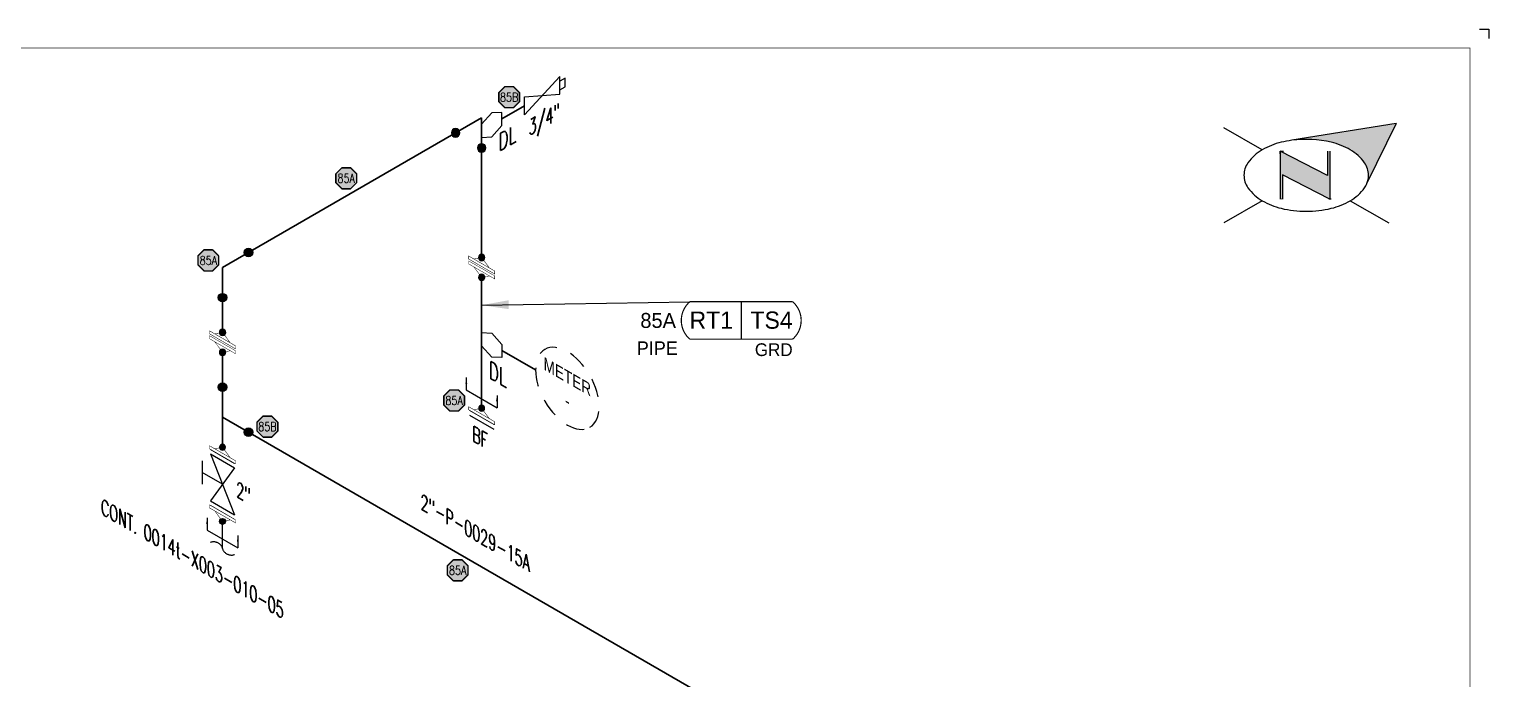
# Model space of a CAD drawing. Header units: inches. Extents: x 0 to 17.2, y 0 to 11.2.
# Drawn here: x 7.5 to 17.25, y 6.91 to 11.25 of the extents above; entities that cross this region are included whole.
import ezdxf
from ezdxf.enums import TextEntityAlignment as Align

# ---------------------------------------------------------------- set-up
doc = ezdxf.new("R2010")
doc.units = ezdxf.units.IN
doc.header["$MEASUREMENT"] = 0
doc.linetypes.add('HIDDEN2', pattern=[0.1875, 0.125, -0.0625])
for name, color, linetype in [('3', 1, 'Continuous'), ('BORDER', 3, 'Continuous'), ('COMP', 1, 'Continuous'), ('Continuation', 7, 'Continuous'), ('DL', 20, 'Continuous'), ('FITTINGS', 4, 'Continuous'), ('PART_PCML', 7, 'Continuous'), ('PART_SelectedCML_RT', 132, 'Continuous'), ('PIPE-ANNO', 150, 'HIDDEN2'), ('TEXT', 7, 'Continuous'), ('UNAS.PIPE', 251, 'Continuous'), ('WELD POINTS', 41, 'Continuous'), ('Welds', 7, 'Continuous')]:
    doc.layers.add(name, color=color, linetype=linetype)
doc.layers.add('PIPE', color=7, linetype='Continuous', lineweight=30)
doc.styles.add('CMLPAS', font='')
doc.styles.add('ISO30', font='simplex.shx', dxfattribs={"width": 0.85, "oblique": 30, "height": 0.075})
doc.styles.add('ISO330', font='romand.shx', dxfattribs={"width": 0.85, "height": 0.05})
doc.styles.add('PART_Standard', font='romans', dxfattribs={"width": 0.8, "height": 0.09})
doc.styles.add('Richmond', font='arial.ttf')
doc.styles.add('SIMPLEX', font='ROMANS')
doc.styles.get("Standard").update_dxf_attribs({"font": 'arial.ttf'})
doc.styles.get('CMLPAS').set_extended_font_data('Cordia New')
doc.dimstyles.new('Richmond', dxfattribs={"dimtxt": 0.18, "dimasz": 0.18, "dimexe": 0.18, "dimexo": 0.0625, "dimgap": 0.09, "dimtad": 0, "dimtih": 1, "dimtoh": 1, "dimdec": 4, "dimzin": 0, "dimdsep": 46, "dimtxsty": 'Richmond', "dimcen": 0.09, "dimadec": 0, "dimazin": 0, "dimtfac": 1, "dimtdec": 4, "dimtofl": 0, "dimtmove": 0, "dimatfit": 3, "dimfxl": 1, "dimtolj": 1, "dimtzin": 0, "dimarcsym": 0})
doc.dimstyles.get("Standard").update_dxf_attribs({"dimtxt": 0.18, "dimasz": 0.18, "dimexe": 0.18, "dimexo": 0.0625, "dimgap": 0.09, "dimtad": 0, "dimtih": 1, "dimtoh": 1, "dimdec": 4, "dimzin": 0, "dimdsep": 46, "dimtxsty": 'Standard', "dimcen": 0.09, "dimadec": 0, "dimazin": 0, "dimtfac": 1, "dimtdec": 4, "dimtofl": 0, "dimtmove": 0, "dimatfit": 3, "dimfxl": 1, "dimtolj": 1, "dimtzin": 0, "dimarcsym": 0})

# ---------------------------------------------------------------- blocks, each defined once
blk = doc.blocks.new('north2')
at = {"layer": 'BORDER'}
for points in [[(-0.706, -0.7673, -0.156851), (-0.679, -0.8512, -0.095667), (-0.6893, -0.9048), (-0.4945, -0.5044), (-1.1905, -0.6173, -0.092194), (-0.9281, -0.6306, -0.072341), (-0.8009, -0.6813, -0.106617)], [(-0.9381, -1.0109), (-0.9364, -1.0092), (-0.9364, -0.6907), (-0.9524, -0.6907), (-0.9524, -0.8533), (-1.2701, -0.6907), (-1.2701, -0.7067), (-1.2701, -1.0118), (-1.254, -1.0118), (-1.254, -0.8492)]]:
    blk.add_hatch(color=7, dxfattribs=at).paths.add_polyline_path(points)
at = {"layer": 'BORDER', "color": 7}
for p, q in [((-1.3895, -0.6813), (-1.6462, -0.5331)), ((-0.4945, -0.5044), (-1.1905, -0.6173)), ((-0.4945, -0.5044), (-0.6893, -0.9048)), ((-1.2701, -0.6907), (-1.2701, -1.0118)), ((-0.9524, -0.8533), (-1.2701, -0.6907)), ((-1.2701, -0.7067), (-1.2701, -0.6907)), ((-1.262, -0.6907), (-1.246, -0.6907)), ((-0.9524, -0.6907), (-0.9524, -0.8533)), ((-0.9364, -0.6907), (-0.9364, -1.0118)), ((-0.9364, -1.0118), (-1.254, -0.8492)), ((-1.254, -0.8492), (-1.254, -1.0118)), ((-1.3895, -1.0211), (-1.6462, -1.1694)), ((-1.2603, -1.0109), (-1.262, -1.0092)), ((-0.9283, -1.0118), (-0.9444, -1.0118)), ((-0.8009, -1.0211), (-0.5441, -1.1694))]:
    blk.add_line(p, q, dxfattribs=at)
for centre, radius, start, end in [((-1.2376, -0.9443), 0.3037, 120, 144.34287), ((-1.1517, -1.0932), 0.4756, 103.44948, 120), ((-1.0952, -1.3294), 0.7185, 97.62035, 103.44948), ((-1.0952, -1.3294), 0.7185, 76.55052, 97.62035), ((-1.0387, -1.0932), 0.4756, 60, 76.55052), ((-0.9527, -0.9443), 0.3037, 35.65713, 60), ((-1.3674, -0.8512), 0.144, 144.34287, 180), ((-0.823, -0.8512), 0.144, 360, 35.65713), ((-1.3674, -0.8512), 0.144, 180, 215.65713), ((-0.823, -0.8512), 0.144, 337.57958, 360), ((-1.2376, -0.7582), 0.3037, 215.65713, 240), ((-0.9527, -0.7582), 0.3037, 300, 324.34287), ((-0.823, -0.8512), 0.144, 324.34287, 337.55468), ((-1.1517, -0.6093), 0.4756, 240, 256.55052), ((-1.0952, -0.373), 0.7185, 256.55052, 270), ((-1.0952, -0.373), 0.7185, 270, 283.44948), ((-1.0387, -0.6093), 0.4756, 283.44948, 300)]:
    blk.add_arc(centre, radius, start, end, dxfattribs=at)
blk = doc.blocks.new('A$C6804a2e5')
blk.add_blockref('north2', (0, 0))
blk = doc.blocks.new('A$C860dd1f6')
at = {"layer": 'PIPE'}
blk.add_blockref('A$C6804a2e5', (0, 0), dxfattribs=at)
blk = doc.blocks.new('Border')
at = {"layer": 'BORDER', "const_width": 0.005}
blk.add_lwpolyline([(0.25, 0.25), (17.25, 0.25), (17.25, 11.25), (0.25, 11.25)], close=True, dxfattribs=at)
blk = doc.blocks.new('2_ELBOW_WELD_30')
at = {"linetype": 'ByBlock', "lineweight": -2}
h = blk.add_hatch(color=0, dxfattribs=at)
edge = h.paths.add_edge_path()
edge.add_arc((0.174, 0.1004), 0.0286, 0, 360)
h = blk.add_hatch(color=0, dxfattribs=at)
edge = h.paths.add_edge_path()
edge.add_arc((0, -0.2009), 0.0286, 0, 360)
at = {"color": 0, "linetype": 'ByBlock', "lineweight": -2}
for centre in [(0.174, 0.1004), (0, -0.2009)]:
    blk.add_circle(centre, 0.0286, dxfattribs=at)
blk = doc.blocks.new('2_ELBOW_WELD_330')
at = {"linetype": 'ByBlock', "lineweight": -2}
h = blk.add_hatch(color=0, dxfattribs=at)
edge = h.paths.add_edge_path()
edge.add_arc((0.174, -0.1004), 0.0286, 0, 360)
h = blk.add_hatch(color=0, dxfattribs=at)
edge = h.paths.add_edge_path()
edge.add_arc((0, -0.2009), 0.0286, 0, 360)
at = {"color": 0, "linetype": 'ByBlock', "lineweight": -2}
for centre in [(0.174, -0.1004), (0, -0.2009)]:
    blk.add_circle(centre, 0.0286, dxfattribs=at)
blk = doc.blocks.new('1_Text_330')
at = {"layer": 'TEXT', "style": 'PART_Standard', "oblique": 330, "width": 0.8}
blk.add_attdef('3/4"', (0, 0), '', height=0.09, rotation=330, dxfattribs=at)
blk = doc.blocks.new('3_VALVE_FLANGE_GATE_30')
at = {"color": 0, "linetype": 'ByBlock', "lineweight": -2}
blk.add_wipeout([(-0.1624, -0.1875), (-0.1353, -0.1719), (0, 0), (0.1353, -0.0156), (0.1624, 0), (0.1624, 0.1875), (0.1353, 0.1719), (0, 0), (-0.1353, 0.0156), (-0.1624, 0)], dxfattribs=at)
for p, q in [((0.0677, 0.1953), (-0.0677, 0.1172)), ((0.1353, 0.1719), (-0.1353, -0.1719)), ((0, 0), (0, 0.1563)), ((0.1353, 0.1719), (0.1353, -0.0156)), ((0.1624, 0.1875), (0.1624, 0)), ((-0.1624, 0), (-0.1624, -0.1875)), ((-0.1353, 0.0156), (-0.1353, -0.1719)), ((0.1353, -0.0156), (-0.1353, 0.0156))]:
    blk.add_line(p, q, dxfattribs=at)
blk = doc.blocks.new('AM9A04')
at = {"linetype": 'Continuous', "const_width": 0.01}
blk.add_lwpolyline([(0, -0.289), (0, 0.289), (-0.05, 0.318), (-0.05, -0.26)], close=True, dxfattribs=at)
at = {"const_width": 0.01}
blk.add_lwpolyline([(-0.05, -0.144), (-0.15, 0.087), (-0.05, 0.202)], dxfattribs=at)
blk = doc.blocks.new('A09')
at = {"layer": 'Welds'}
h = blk.add_hatch(color=256, dxfattribs=at)
h.dxf.hatch_style = 1
h.paths.add_polyline_path([(-0.03, 0, 1), (0.03, 0, 1)])
blk.add_circle((0, 0), 0.03, dxfattribs=at)
blk = doc.blocks.new('*U14')
blk.add_wipeout([(0.052, -0.03), (0.0173, -0.07), (0.0173, -0.1101), (0, -0.1001), (0, 0.1001), (0.0173, 0.0901), (0.0173, 0.05)]).dxf.layer = 'COMP'
at = {"layer": '3', "xscale": 0.65, "yscale": 0.65, "zscale": 0.65}
blk.add_blockref('A09', (0.052, -0.03), dxfattribs=at)
at = {"layer": 'COMP', "xscale": 0.3466300616258731, "yscale": 0.3466300616258731, "zscale": 0.3466300616258731, "rotation": 180}
blk.add_blockref('AM9A04', (0, 0), dxfattribs=at)
blk = doc.blocks.new('2_WELD_SINGLE_00')
at = {"linetype": 'ByBlock', "lineweight": -2}
h = blk.add_hatch(color=0, dxfattribs=at)
edge = h.paths.add_edge_path()
edge.add_arc((0, 0), 0.0286, 0, 360)
at = {"color": 0, "linetype": 'ByBlock', "lineweight": -2}
blk.add_circle((0, 0), 0.0286, dxfattribs=at)
blk = doc.blocks.new('*U91')
at = {"layer": 'WELD POINTS'}
for p, rotation in [((0, 0.2009), 270.0000000000009), ((0.174, -0.1004), 60.00000000000014)]:
    blk.add_blockref('2_WELD_SINGLE_00', p, dxfattribs=dict(at, rotation=rotation))
blk = doc.blocks.new('*U92')
blk.add_wipeout([(-0.0234, 0.1133), (-0.0234, 0.0732), (-0.0581, 0.0332), (-0.0234, -0.0469), (-0.0234, -0.0869), (0.0222, -0.1133), (0.0222, -0.0732), (0.0569, -0.0332), (0.0222, 0.0469), (0.0222, 0.0869)])
at = {"linetype": 'Continuous', "const_width": 0.003}
blk.add_lwpolyline([(0.0049, -0.1032), (0.0222, -0.1133), (0.0222, 0.0869), (0.0049, 0.0969)], close=True, dxfattribs=at)
at = {"const_width": 0.003}
blk.add_lwpolyline([(0.0222, 0.0469), (0.0569, -0.0332), (0.0222, -0.0732)], dxfattribs=at)
at = {"xscale": 0.3466300616258731, "yscale": 0.3466300616258731, "zscale": 0.3466300616258731}
blk.add_blockref('AM9A04', (-0.0061, 0.0032), dxfattribs=at)
at = {"layer": 'Welds', "xscale": 0.7, "yscale": 0.7, "zscale": 0.7}
for p in [(-0.0581, 0.0332), (0.0569, -0.0332)]:
    blk.add_blockref('A09', p, dxfattribs=at)
blk = doc.blocks.new('O-let 3')
at = {"layer": 'FITTINGS', "linetype": 'ByBlock'}
for p, q in [((0.0338, 0.0377), (-0.0338, -0.0377)), ((0.1013, 0.0417), (0.0338, 0.0377)), ((0.1013, -0.0457), (0.1013, 0.0417)), ((-0.0338, -0.0377), (-0.0338, -0.1251)), ((0.0338, -0.1212), (0.1013, -0.0457)), ((-0.0338, -0.1251), (0.0338, -0.1212))]:
    blk.add_line(p, q, dxfattribs=at)
blk = doc.blocks.new('Bleeder Valve 8')
at = {"layer": 'FITTINGS', "linetype": 'ByBlock'}
for p, q in [((0.2362, 0.1953), (0, -0.0594)), ((0.2362, 0.1362), (0.2362, 0.1953)), ((0.2706, 0.1855), (0.2362, 0.1656)), ((0.2362, 0.0771), (0.2362, 0.1362)), ((0.2362, 0.1068), (0.2706, 0.1266)), ((0.2706, 0.1266), (0.2706, 0.1855)), ((0, 0.0594), (0.2362, 0.0771)), ((0, -0.0594), (0, 0.0594))]:
    blk.add_line(p, q, dxfattribs=at)
blk = doc.blocks.new('Bleeder 5')
at = {"layer": 'PIPE', "linetype": 'Continuous'}
blk.add_line((0.1351, 0.0794), (0.2864, 0.1668), dxfattribs=at)
for name, p in [('Bleeder Valve 8', (0.2864, 0.1668)), ('O-let 3', (0.0338, 0.0814))]:
    blk.add_blockref(name, p)
blk = doc.blocks.new('DL_30')
at = {"layer": 'DL', "style": 'ISO30', "oblique": 30, "width": 0.85}
blk.add_text('DL', height=0.1, rotation=30, dxfattribs=at).set_placement((-0.2098, 0.0365))
blk = doc.blocks.new('1_Text_30')
at = {"layer": 'TEXT', "style": 'PART_Standard', "oblique": 30, "width": 0.8}
blk.add_attdef('TEXT', (0, 0), '', height=0.09, rotation=30, dxfattribs=at)
blk = doc.blocks.new('2_BLIND_THREAD_FLANGE_30')
at = {"color": 0, "linetype": 'ByBlock', "lineweight": -2}
blk.add_wipeout([(0, 0.0937), (0.0281, 0.11), (0.0281, -0.0775), (0, -0.0937)], dxfattribs=at)
for p, q in [((0.0281, -0.0775), (0.0281, 0.11)), ((0, -0.0937), (0, 0.0937))]:
    blk.add_line(p, q, dxfattribs=at)
blk = doc.blocks.new('O-let 4')
at = {"layer": 'FITTINGS', "linetype": 'ByBlock'}
for p, q in [((-0.1013, 0.0417), (-0.0338, 0.0377)), ((-0.1013, -0.0457), (-0.1013, 0.0417)), ((-0.0338, 0.0377), (0.0338, -0.0377)), ((-0.0338, -0.1212), (-0.1013, -0.0457)), ((0.0338, -0.0377), (0.0338, -0.1251)), ((0.0338, -0.1251), (-0.0338, -0.1212))]:
    blk.add_line(p, q, dxfattribs=at)
blk = doc.blocks.new('DL_330')
at = {"layer": 'DL', "style": 'ISO330', "oblique": 330, "width": 0.85}
blk.add_text('DL', height=0.1, rotation=330, dxfattribs=at).set_placement((0, 0))
blk = doc.blocks.new('1_ID-BUBBLE_INSTRUMENT_330')
at = {"color": 0, "linetype": 'ByBlock', "lineweight": -2, "extrusion": (0, 0, -1)}
blk.add_ellipse((0, 0), major_axis=(0.1502, -0.2601), ratio=0.57735, dxfattribs=at)
at = {"color": 0, "linetype": 'ByBlock', "lineweight": -2, "oblique": 330}
for tag, p in [('INST.TYPE', (0.0187, 0.067)), ('NUM', (0.0187, -0.0943))]:
    blk.add_attdef(tag, text='', height=0.075, rotation=330, dxfattribs=at).set_placement(p, align=Align.MIDDLE_CENTER)
blk = doc.blocks.new('1_BREAK-PIPE_PIPE_00')
at = {"color": 0, "linetype": 'ByBlock', "lineweight": -2}
for centre, major_axis in [((0.03, -0.092), (0, 0.101)), ((-0.03, 0.092), (0, -0.101))]:
    blk.add_ellipse(centre, major_axis=major_axis, ratio=0.711978, start_param=0.427466, end_param=3.141593, dxfattribs=at)
blk = doc.blocks.new('1_Tilde_30')
at = {"layer": 'PIPE-ANNO', "xscale": -0.5000000000000001, "yscale": 0.5000000000000001, "zscale": 0.5000000000000001, "rotation": 114.4010914305396}
blk.add_blockref('1_BREAK-PIPE_PIPE_00', (0, 0), dxfattribs=at)
blk = doc.blocks.new('1_Cont_330')
at = {"layer": 'Continuation', "style": 'PART_Standard', "oblique": 330, "width": 0.8}
blk.add_attdef('CONT.', (0, 0), '', height=0.09, rotation=330, dxfattribs=at)
blk = doc.blocks.new('PART_PCML')
blk.add_hatch(color=0).paths.add_polyline_path([(-0.0699, -0.029), (-0.029, -0.0699), (0.029, -0.0699), (0.0699, -0.029), (0.0699, 0.029), (0.029, 0.0699), (-0.029, 0.0699), (-0.0699, 0.029)])
at = {"color": 7, "const_width": 0.009}
blk.add_lwpolyline([(-0.0699, 0.029), (-0.029, 0.0699), (0.029, 0.0699), (0.0699, 0.029), (0.0699, -0.029), (0.029, -0.0699), (-0.029, -0.0699), (-0.0699, -0.029), (-0.0699, 0.029), (-0.029, 0.0699)], dxfattribs=at)
at = {"color": 18, "true_color": 0x000000}
blk.add_lwpolyline([(-0.029, 0.0699), (-0.0699, 0.029), (-0.0699, -0.029), (-0.029, -0.0699), (0.029, -0.0699), (0.0699, -0.029), (0.0699, 0.029), (0.029, 0.0699)], close=True, dxfattribs=at)
at = {"color": 7, "true_color": 0xffffff, "style": 'SIMPLEX', "width": 0.8, "flags": 1}
for tag, p in [('CIRCUIT', (-0.0939, 0.0889)), ('DM', (-0.0527, -0.1332)), ('TYPE', (-0.0749, -0.2043))]:
    blk.add_attdef(tag, p, '', height=0.0586, dxfattribs=at)
at = {"color": 7, "true_color": 0xffffff, "style": 'SIMPLEX', "width": 0.8}
blk.add_attdef('DMDISP', text='', height=0.0586, dxfattribs=at).set_placement((0, 0), align=Align.MIDDLE_CENTER)
blk = doc.blocks.new('CMLPAS')
at = {"const_width": 0.008}
blk.add_lwpolyline([(0.0625, 0.125, 0.454441), (0.0625, -0.125), (0.75, -0.125, 0.454441), (0.75, 0.125)], format="xyb", close=True, dxfattribs=at)
blk.add_lwpolyline([(0.4063, -0.125), (0.4063, 0.125)], dxfattribs=at)
at = {"style": 'CMLPAS', "flags": 1}
for tag, p in [('STATE', (0.75, 0.6229)), ('DL', (0.75, 0.4817)), ('CIRCUIT', (0.75, 0.3405)), ('SUBSINTERVAL(MONTHS)', (-0.0251, -0.3355)), ('OLD_ID', (0.75, -0.3366)), ('OLD_NDE', (0.75, -0.4778)), ('OLD_ENTY', (0.7411, -0.6357)), ('SIZE', (0.7473, -0.7611)), ('SPEC', (0.7473, -0.9022)), ('JUSTIFY', (0.7473, -1.0434)), ('COMMENTS', (0.7473, -1.1846)), ('OLD_ASSET', (0.75, -1.3262)), ('SCHED', (0.7371, -1.4689)), ('NOM_THICK', (0.7521, -1.6102)), ('CORR_ALLOW', (0.763, -1.7453)), ('TML_STATUS', (0.7723, -1.8777)), ('FLOW_ORDER', (0.7785, -2.1301))]:
    blk.add_attdef(tag, text='', height=0.1, dxfattribs=at).set_placement(p, align=Align.MIDDLE_RIGHT)
at = {"style": 'CMLPAS'}
for tag, height, p in [('CHILD', 0.25, (0.75, 0.269)), ('###', 0.115, (0.75, 0.002)), ('ACCESS', 0.085, (0.75, -0.1954))]:
    blk.add_attdef(tag, text='', height=height, dxfattribs=at).set_placement(p, align=Align.MIDDLE_RIGHT)
at = {"color": 152, "style": 'CMLPAS'}
for tag, height, p in [('SPECIAL', 0.085, (0.4055, 0.1897)), ('DM-TYPE', 0.1, (-0.03, 0)), ('COMP', 0.09, (-0.0174, -0.185))]:
    blk.add_attdef(tag, text='', height=height, dxfattribs=at).set_placement(p, align=Align.MIDDLE_RIGHT)
at = {"style": 'CMLPAS'}
blk.add_attdef('NDE', text='', height=0.115, dxfattribs=at).set_placement((0.206, 0.002), align=Align.MIDDLE_CENTER)
blk = doc.blocks.new('*U52')
at = {"color": 20, "linetype": 'ByBlock', "ltscale": 0.7}
blk.add_line((-0.1026, 0.1218), (0.1026, 0.0032), dxfattribs=at)
for points in [[(-0.1026, 0.2044), (-0.1026, 0.1218)], [(0.1026, 0.0858), (0.1026, 0.0032)]]:
    blk.add_leader(points, dimstyle='Richmond', override={"dimasz": 0.04, "dimgap": 0.09, "dimtad": 0}, dxfattribs=at)

msp = doc.modelspace()

# ---------------------------------------------------------------- linework, layer by layer
for p, q in [((17.1875, 11.25), (17.25, 11.25)), ((17.25, 11.25), (17.25, 11.1875))]:
    msp.add_line(p, q)
at = {"layer": 'PIPE'}
for p, q in [((8.7871, 9.6574), (10.5191, 10.6574)), ((10.5191, 10.6574), (10.5191, 8.6574)), ((8.7871, 8.0215), (8.7871, 9.6574)), ((12.2512, 6.6574), (8.7871, 8.6574))]:
    msp.add_line(p, q, dxfattribs=at)
at = {"layer": 'PIPE', "linetype": 'Continuous'}
msp.add_line((10.6542, 9.103), (10.8795, 8.9729), dxfattribs=at)
at = {"layer": 'UNAS.PIPE'}
msp.add_line((8.7871, 7.7804), (8.7871, 8.0215), dxfattribs=at)

# ---------------------------------------------------------------- block references
at = {"xscale": -1}
msp.add_blockref('1_Tilde_30', (8.7871, 7.7804), dxfattribs=at)
at = {"layer": 'BORDER'}
for name, p in [('Border', (-0.125, -0.125)), ('A$C860dd1f6', (17.125, 11.125))]:
    msp.add_blockref(name, p, dxfattribs=at)
at = {"layer": 'DL'}
for name, p in [('DL_30', (10.8421, 10.395)), ('DL_330', (10.5678, 8.9221))]:
    msp.add_blockref(name, p, dxfattribs=at)
at = {"layer": 'FITTINGS'}
for name, p in [('Bleeder 5', (10.5191, 10.571)), ('O-let 4', (10.6204, 9.1808))]:
    msp.add_blockref(name, p, dxfattribs=at)
at = {"layer": 'PART_PCML', "color": 13}
for p, values in [((10.703, 10.7957), {'DMDISP': '85B'}), ((9.6139, 10.2538), {'DMDISP': '85A'}), ((8.6924, 9.7051), {'DMDISP': '85A'}), ((9.0871, 8.5945), {'DMDISP': '85B'}), ((10.3589, 7.6342), {'DMDISP': '85A'})]:
    msp.add_blockref('PART_PCML', p, dxfattribs=at).add_auto_attribs(values)
at = {"layer": 'PART_SelectedCML_RT'}
msp.add_blockref('CMLPAS', (11.8476, 9.304), dxfattribs=at).add_auto_attribs({'###': 'TS4', 'NDE': 'RT1', 'DM-TYPE': '85A', 'COMP': 'PIPE', 'ACCESS': 'GRD'})
at = {"layer": 'PIPE-ANNO'}
msp.add_blockref('1_ID-BUBBLE_INSTRUMENT_330', (11.0919, 8.8503), dxfattribs=at).add_auto_attribs({'INST.TYPE': 'METER', 'NUM': '-'})
at = {"layer": 'TEXT'}
for name, p, values in [('1_Text_30', (10.8334, 10.536), {'TEXT': '3/4"'}), ('1_Text_330', (10.1113, 8.0447), {'3/4"': '2"-P-0029-15A'})]:
    msp.add_blockref(name, p, dxfattribs=at).add_auto_attribs(values)
at = {"layer": 'WELD POINTS', "xscale": -1}
msp.add_blockref('2_ELBOW_WELD_330', (10.5191, 10.6574), dxfattribs=at)
at = {"layer": 'WELD POINTS'}
msp.add_blockref('2_ELBOW_WELD_30', (8.7871, 9.6574), dxfattribs=at)

# ---------------------------------------------------------------- leaders
at = {"layer": 'PART_SelectedCML_RT'}
msp.add_leader([(10.5191, 9.4062), (11.9101, 9.429)], dimstyle='Standard', dxfattribs=at)

# ---------------------------------------------------------------- next in the draw order: block references
at = {"layer": 'COMP', "xscale": -1, "rotation": 59.99999999999962}
for p in [(10.5191, 9.6574), (8.7871, 9.1574)]:
    msp.add_blockref('*U92', p, dxfattribs=at)
at = {"layer": 'FITTINGS', "xscale": -1, "yscale": -1, "rotation": 59.99999999999994}
msp.add_blockref('2_BLIND_THREAD_FLANGE_30', (10.5191, 8.6574), dxfattribs=at)
at = {"layer": 'FITTINGS', "rotation": 59.99999999999999}
msp.add_blockref('3_VALVE_FLANGE_GATE_30', (8.7871, 8.209), dxfattribs=at)

# ---------------------------------------------------------------- next in the draw order: block references
at = {"layer": 'COMP', "ltscale": 0.65, "xscale": -1}
for p, rotation in [((10.5191, 8.6574), 239.9999999999995), ((8.7871, 8.3965), 239.9999999999998)]:
    msp.add_blockref('*U14', p, dxfattribs=dict(at, rotation=rotation))
at = {"layer": 'TEXT'}
msp.add_blockref('1_Text_330', (8.8795, 8.128), dxfattribs=at).add_auto_attribs({'3/4"': '2"'})

# ---------------------------------------------------------------- next in the draw order: block references
at = {"layer": 'DL'}
msp.add_blockref('*U52', (10.5191, 8.7175), dxfattribs=at)
at = {"layer": 'PART_PCML', "color": 13}
msp.add_blockref('PART_PCML', (10.3354, 8.7689), dxfattribs=at).add_auto_attribs({'DMDISP': '85A'})
at = {"layer": 'TEXT'}
msp.add_blockref('1_Text_330', (10.4564, 8.5008), dxfattribs=at).add_auto_attribs({'3/4"': 'BF'})
at = {"layer": 'WELD POINTS'}
msp.add_blockref('*U91', (8.7871, 8.6574), dxfattribs=at)

# ---------------------------------------------------------------- next in the draw order: wipeouts: each hides what was drawn before it
msp.add_wipeout([(8.7871, 7.9615), (8.8391, 7.9715), (8.8738, 7.9515), (8.8738, 7.9715), (8.7004, 8.0715), (8.7004, 8.0515), (8.7351, 8.0315)]).dxf.layer = 'UNAS.PIPE'

# ---------------------------------------------------------------- next in the draw order: hatches: boundary and pattern name
at = {"layer": 'UNAS.PIPE'}
h = msp.add_hatch(color=256, dxfattribs=at)
h.dxf.hatch_style = 1
h.paths.add_polyline_path([(8.8066, 7.9615, 1), (8.7676, 7.9615, 1)])

# ---------------------------------------------------------------- next in the draw order: linework, layer by layer
msp.add_circle((8.7871, 7.9615), 0.0195, dxfattribs=at)

# ---------------------------------------------------------------- next in the draw order: block references
at = {"layer": 'Continuation'}
msp.add_blockref('1_Cont_330', (7.9747, 8.0131), dxfattribs=at).add_auto_attribs({'CONT.': 'CONT. 0014t-X003-010-05'})
at = {"layer": 'DL'}
msp.add_blockref('*U52', (8.7871, 7.7804), dxfattribs=at)
at = {"layer": 'UNAS.PIPE', "xscale": -0.3466300616258731, "yscale": 0.3466300616258732, "zscale": 0.3466300616258731, "rotation": 239.9999999999999}
msp.add_blockref('AM9A04', (8.7871, 8.0215), dxfattribs=at)

doc.saveas('drawing.dxf')
